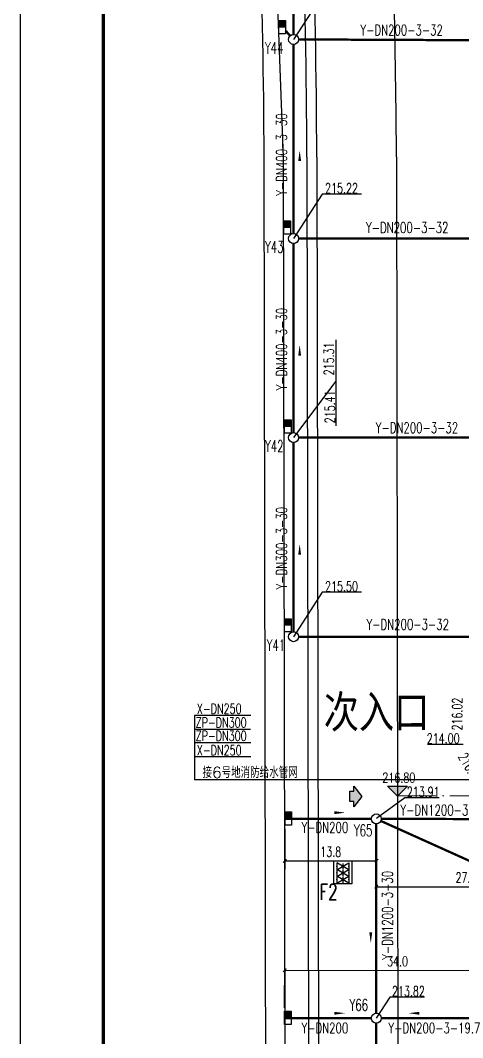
# Model space of a CAD drawing. Header units: metres. Extents: x 497246 to 997717, y 2998582 to 5998198.
# Drawn here: x 497485.1 to 497551.8, y 2999029.9 to 2999183.2 of the extents above; entities that cross this region are included whole.
import ezdxf
from ezdxf.enums import TextEntityAlignment as Align

# ---------------------------------------------------------------- set-up
doc = ezdxf.new("R2010")
doc.units = ezdxf.units.M
doc.header["$LTSCALE"] = 1000
doc.linetypes.add('DASHDOT', pattern=[1, 0.5, -0.25, 0, -0.25])
doc.linetypes.add('DOTE', pattern=[2.42, 2, -0.2, 0.02, -0.2])
doc.layers.get('0').update_dxf_attribs({"linetype": 'CONTINUOUS'})
doc.layers.get('Defpoints').update_dxf_attribs({"linetype": 'CONTINUOUS'})
for name, color, linetype in [('00侧分带', 3, 'CONTINUOUS'), ('DIM_ELEV', 3, 'CONTINUOUS'), ('EQUIP_消火栓', 7, 'CONTINUOUS'), ('PIPE-喷淋', 6, 'CONTINUOUS'), ('PIPE-消防', 1, 'CONTINUOUS'), ('PIPE-给水', 3, 'CONTINUOUS'), ('PIPE-雨水', 4, 'CONTINUOUS'), ('PUB_TEXT', 7, 'CONTINUOUS'), ('RD-中线', 1, 'DASHDOT'), ('RD-侧石线', 5, 'CONTINUOUS'), ('RD-红线', 7, 'CONTINUOUS'), ('TEXT_给水', 7, 'CONTINUOUS'), ('TEXT_雨水', 7, 'CONTINUOUS'), ('TWT_DIM', 3, 'CONTINUOUS'), ('TWT_雨水口', 4, 'CONTINUOUS'), ('VALVE_消防', 40, 'CONTINUOUS'), ('WELL_雨水', 4, 'CONTINUOUS'), ('z_图框', 7, 'CONTINUOUS'), ('名称', 3, 'CONTINUOUS'), ('雨水标注', 100, 'CONTINUOUS')]:
    doc.layers.add(name, color=color, linetype=linetype)
doc.layers.add('道路中线', color=1, linetype='DOTE', lineweight=13)
doc.styles.add('_TCH_DIM', font='SIMPLEX', dxfattribs={"bigfont": 'GBCBIG'})
doc.styles.add('_TCH_DIM_T3', font='SIMPLEX', dxfattribs={"width": 0.705882, "bigfont": 'GBCBIG'})
doc.styles.add('_TWT_WELL', font='SIMPLEX', dxfattribs={"width": 0.8, "height": 3.5, "bigfont": 'HZTXT'})
doc.styles.add('HZTXT', font='txt', dxfattribs={"width": 0.7, "bigfont": 'HZTXT'})
doc.styles.add('TG_LINETYPE', font='SIMPLEX', dxfattribs={"width": 0.8, "height": 3, "bigfont": 'HZTXT'})
doc.styles.add('宋体', font='SimSun.ttf')
doc.linetypes.add('TG_X', pattern='A,3,-0.3,["X",TG_LINETYPE,S=0.1,R=0,X=-0.23,Y=-0.15],0', length=3.3)
doc.linetypes.add('TG_Y', pattern='A,2,-0.3,["Y",TG_LINETYPE,S=0.1,R=0,X=-0.23,Y=-0.15],0', length=2.3)
doc.linetypes.add('TG_ZP', pattern='A,3,-0.6,["ZP",TG_LINETYPE,S=0.1,R=0,X=-0.6,Y=-0.2],0', length=3.6)
doc.dimstyles.new('_TWT_ARCH&&1', dxfattribs={"dimtxt": 1.4875, "dimasz": 0.5, "dimexe": 1.25, "dimexo": 1.5, "dimgap": 0.63125, "dimtad": 1, "dimdec": 1, "dimzin": 0, "dimdsep": 46, "dimtxsty": '_TCH_DIM_T3', "dimblk": 'ARCHTICK', "dimcen": 0.09, "dimclrt": 7, "dimazin": 2, "dimtfac": 1, "dimtdec": 1, "dimtix": 1, "dimtmove": 2, "dimatfit": 3, "dimfxl": 1, "dimtolj": 1, "dimtzin": 0, "dimarcsym": 0})

# ---------------------------------------------------------------- blocks, each defined once
blk = doc.blocks.new('$VALVE$00000296')
for points in [[(-125, 72), (-125, -72), (125, 72), (125, -72), (-125, 72)], [(0, 60), (0, -64)]]:
    blk.add_lwpolyline(points)
for p in [(-125, 0), (125, 0)]:
    blk.add_point(p)
blk = doc.blocks.new('_ArchTick')
at = {"color": 0, "linetype": 'ByBlock', "const_width": 0.4}
blk.add_lwpolyline([(-0.5, -0.5), (0.5, 0.5)], dxfattribs=at)
blk = doc.blocks.new('*D278')
at = {"layer": 'Defpoints', "color": 0, "transparency": 16777216}
for p in [(497524.94, 2999062.9), (497538.78, 2999062.92), (497538.78, 2999056.56)]:
    blk.add_point(p, dxfattribs=at)
at = {"layer": 'TWT_DIM', "color": 0, "lineweight": -2, "transparency": 16777216}
for p, q in [((497524.95, 2999061.4), (497524.95, 2999055.29)), ((497538.78, 2999061.42), (497538.79, 2999055.31)), ((497524.95, 2999056.54), (497538.78, 2999056.56))]:
    blk.add_line(p, q, dxfattribs=at)
at = {"layer": 'TWT_DIM', "color": 0, "lineweight": -2, "transparency": 16777216, "xscale": 0.5, "yscale": 0.5, "zscale": 0.5}
for p, rotation in [((497524.95, 2999056.54), 180.0713333639675), ((497538.78, 2999056.56), 0.07133336396744859)]:
    blk.add_blockref('_ArchTick', p, dxfattribs=dict(at, rotation=rotation))
at = {"layer": 'TWT_DIM', "color": 7, "transparency": 16777216, "insert": (497531.87, 2999057.93), "char_height": 1.488, "attachment_point": 5, "rotation": 0.0713, "style": '_TCH_DIM_T3'}
blk.add_mtext('\\A1;13.8', dxfattribs=at)
blk = doc.blocks.new('*D279')
at = {"layer": 'Defpoints', "color": 0, "transparency": 16777216}
for p in [(497558.94, 2999040.01), (497524.92, 2999032.9), (497558.93, 2999032.84)]:
    blk.add_point(p, dxfattribs=at)
at = {"layer": 'TWT_DIM', "color": 0, "lineweight": -2, "transparency": 16777216}
for p, q in [((497524.92, 2999034.4), (497524.94, 2999041.32)), ((497524.93, 2999040.07), (497558.94, 2999040.01)), ((497558.93, 2999034.34), (497558.94, 2999041.26))]:
    blk.add_line(p, q, dxfattribs=at)
at = {"layer": 'TWT_DIM', "color": 0, "lineweight": -2, "transparency": 16777216, "xscale": 0.5, "yscale": 0.5, "zscale": 0.5}
for p, rotation in [((497524.93, 2999040.07), 179.8951502973487), ((497558.94, 2999040.01), 359.8951502973487)]:
    blk.add_blockref('_ArchTick', p, dxfattribs=dict(at, rotation=rotation))
at = {"layer": 'TWT_DIM', "color": 7, "transparency": 16777216, "insert": (497541.94, 2999041.42), "char_height": 1.488, "attachment_point": 5, "rotation": 359.8952, "style": '_TCH_DIM_T3'}
blk.add_mtext('\\A1;34.0', dxfattribs=at)
blk = doc.blocks.new('*D500')
at = {"layer": 'Defpoints', "color": 0, "transparency": 16777216}
for p in [(497538.74, 2999062.88), (497565.77, 2999062.88), (497565.77, 2999052.66)]:
    blk.add_point(p, dxfattribs=at)
at = {"layer": 'TWT_DIM', "color": 0, "lineweight": -2, "transparency": 16777216}
for p, q in [((497538.74, 2999061.38), (497538.74, 2999051.41)), ((497565.77, 2999061.38), (497565.77, 2999051.41)), ((497538.74, 2999052.66), (497565.77, 2999052.66))]:
    blk.add_line(p, q, dxfattribs=at)
at = {"layer": 'TWT_DIM', "color": 0, "lineweight": -2, "transparency": 16777216, "xscale": 0.5, "yscale": 0.5, "zscale": 0.5, "rotation": 180}
blk.add_blockref('_ArchTick', (497538.74, 2999052.66), dxfattribs=at)
at = {"layer": 'TWT_DIM', "color": 0, "lineweight": -2, "transparency": 16777216, "xscale": 0.5, "yscale": 0.5, "zscale": 0.5}
blk.add_blockref('_ArchTick', (497565.77, 2999052.66), dxfattribs=at)
at = {"layer": 'TWT_DIM', "color": 7, "transparency": 16777216, "insert": (497552.26, 2999054.04), "char_height": 1.488, "attachment_point": 5, "style": '_TCH_DIM_T3'}
blk.add_mtext('\\A1;27.0', dxfattribs=at)
blk = doc.blocks.new('$TwtSys$00000187')
blk.add_circle((0, 0), 0.5)
blk = doc.blocks.new('$TwtSys$00000424')
for p, q in [((-500, 250), (500, 250)), ((-500, -250), (-500, 250)), ((0, -250), (0, 250)), ((500, 250), (500, -250)), ((500, -250), (-500, -250))]:
    blk.add_line(p, q)
blk.add_solid([(0, 250), (500, 250), (0, -250), (500, -250)])

msp = doc.modelspace()

# ---------------------------------------------------------------- hatches: boundary and pattern name
at = {"layer": 'DIM_ELEV'}
msp.add_hatch(color=0, dxfattribs=at).paths.add_polyline_path([(497541.94, 2999066.32), (497540.44, 2999067.82), (497543.44, 2999067.82)])
at = {"layer": '名称', "linetype": 'ByBlock', "ltscale": 10}
h = msp.add_hatch(dxfattribs=at)
h.set_pattern_fill('TRIDOTS', color=6, scale=0.025, angle=-196.4816, style=0)
h.set_pattern_definition([(48.33808945, (509543.312712, 2997658.697828), (0.024483935115, -0.00505340692), [0, -0.025])])
h.paths.add_polyline_path([(497534.75, 2999065.48), (497535.37, 2999065.48), (497535.37, 2999064.7), (497536.55, 2999066.27), (497535.37, 2999067.83), (497535.37, 2999067.05), (497534.75, 2999067.05)])

# ---------------------------------------------------------------- linework, layer by layer
at = {"layer": '00侧分带', "ltscale": 100}
for p, q in [((497528.27, 2999162.61), (497528.52, 2999020.3)), ((497529.77, 2999162.61), (497530.02, 2999020.3))]:
    msp.add_line(p, q, dxfattribs=at)
for radius, end in [(1012, 4.41528), (986.5, 4.41089), (988, 4.41116)]:
    msp.add_arc((496541.77, 2999160.85), radius, 0.10213, end, dxfattribs=at)
at = {"layer": 'DIM_ELEV', "color": 0}
for p, q in [((497541.94, 2999066.32), (497540.44, 2999067.82)), ((497540.44, 2999067.82), (497543.44, 2999067.82)), ((497541.94, 2999066.32), (497543.44, 2999067.82))]:
    msp.add_line(p, q, dxfattribs=at)
at = {"layer": 'PIPE-消防', "color": 70, "linetype": 'ByBlock'}
for p, q in [((497511.34, 2999078.47), (497511.34, 2999068.76)), ((497519.8, 2999076.35), (497511.34, 2999076.35)), ((497556.41, 2999068.76), (497511.34, 2999068.76))]:
    msp.add_line(p, q, dxfattribs=at)
at = {"layer": 'PIPE-消防', "color": 1, "linetype": 'ByBlock', "ltscale": 0.2}
msp.add_lwpolyline([(497532.36, 2999056.55), (497535.04, 2999056.55), (497535.04, 2999053.08), (497532.36, 2999053.08)], close=True, dxfattribs=at)
at = {"layer": 'PIPE-给水', "color": 70, "linetype": 'ByBlock'}
for p, q in [((497519.85, 2999078.47), (497511.34, 2999078.47)), ((497519.85, 2999074.36), (497511.34, 2999074.36)), ((497519.85, 2999072.21), (497511.34, 2999072.21))]:
    msp.add_line(p, q, dxfattribs=at)
at = {"layer": 'PIPE-雨水', "color": 0, "linetype": 'TG_Y', "ltscale": 0.005, "const_width": 0.35}
for points in [[(497526.27, 2999181.08), (497526.27, 2999209.55)], [(497525.06, 2999181.65), (497525.76, 2999180.88)], [(497526.27, 2999151.08), (497526.27, 2999179.58)], [(497527.02, 2999180.33), (497558.44, 2999180.19)], [(497525.81, 2999151.14), (497525.9, 2999150.98)], [(497527.02, 2999150.33), (497557.94, 2999150.31)], [(497526.27, 2999121.08), (497526.27, 2999149.58)], [(497526.27, 2999091.08), (497526.27, 2999119.58)], [(497527.02, 2999120.33), (497558.9, 2999120.33)], [(497527.02, 2999090.33), (497558.89, 2999090.33)], [(497524.94, 2999062.9), (497537.99, 2999062.88)], [(497539.49, 2999062.88), (497565.02, 2999062.84)], [(497538.74, 2999062.13), (497538.74, 2999033.59)], [(497558.21, 2999054.11), (497539.43, 2999062.57)], [(497525, 2999032.84), (497537.99, 2999032.84)], [(497538.74, 2999032.09), (497538.74, 2999003.59)], [(497539.49, 2999032.84), (497559, 2999032.84)]]:
    msp.add_lwpolyline(points, dxfattribs=at)
at = {"layer": 'PIPE-雨水', "color": 70, "linetype": 'ByBlock'}
for points in [[(497527.19, 2999159.14, 0, 0, 0), (497527.19, 2999163.62, 0, 0.432, 0), (497527.19, 2999162, 0, 0, 0)], [(497527.19, 2999129.81, 0, 0, 0), (497527.19, 2999134.3, 0, 0.432, 0), (497527.19, 2999132.68, 0, 0, 0)], [(497527.19, 2999099.81, 0, 0, 0), (497527.19, 2999104.3, 0, 0.432, 0), (497527.19, 2999102.68, 0, 0, 0)], [(497529.58, 2999063.82, 0, 0, 0), (497534.06, 2999063.82, 0, 0.432, 0), (497532.44, 2999063.82, 0, 0, 0)], [(497537.91, 2999048.64, 0, 0, 0), (497537.91, 2999044.15, 0, 0.432, 0), (497537.91, 2999045.77, 0, 0, 0)], [(497529.58, 2999033.59, 0, 0, 0), (497534.06, 2999033.6, 0, 0.432, 0), (497532.44, 2999033.59, 0, 0, 0)], [(497548.08, 2999033.59, 0, 0, 0), (497543.6, 2999033.6, 0, 0.432, 0), (497545.22, 2999033.59, 0, 0, 0)]]:
    msp.add_lwpolyline(points, format="xyseb", dxfattribs=at)
at = {"layer": 'RD-中线', "color": 6, "linetype": 'DASHDOT', "ltscale": 80}
msp.add_line((497541.77, 2999162.63), (497542.49, 2998755.1), dxfattribs=at)
msp.add_line((497541.77, 2999162.63), (497542.49, 2998755.1), dxfattribs=at)
msp.add_arc((496541.77, 2999160.85), 1000, 0.10213, 6.05496, dxfattribs=at)
at = {"layer": 'RD-侧石线', "color": 5, "ltscale": 0.1}
for p, q in [((497524.77, 2999162.6), (497522.13, 2999232.85)), ((497525.02, 2999020.29), (497524.77, 2999162.6))]:
    msp.add_line(p, q, dxfattribs=at)
at = {"layer": 'RD-红线', "ltscale": 0.1}
msp.add_lwpolyline([(497518.85, 2999236.02), (497519.12, 2999232.85, -0.017939), (497521.77, 2999162.6), (497522.02, 2999020.29), (497518.57, 2998990.28), (497518.69, 2998926.23), (497518.7, 2998921.37)], format="xyb", dxfattribs=at)
at = {"layer": 'z_图框'}
msp.add_lwpolyline([(497485.08, 2998867.69), (498079.58, 2998867.69), (498079.58, 2999288.19), (497485.08, 2999288.19)], close=True, dxfattribs=at)
at = {"layer": 'z_图框', "const_width": 0.5}
msp.add_lwpolyline([(497497.58, 2998872.69), (498074.58, 2998872.69), (498074.58, 2999283.19), (497497.58, 2999283.19)], close=True, dxfattribs=at)
at = {"layer": '名称', "color": 6, "linetype": 'ByBlock', "ltscale": 10}
msp.add_lwpolyline([(497535.37, 2999067.83), (497536.55, 2999066.27), (497535.37, 2999064.7), (497535.37, 2999065.48), (497534.75, 2999065.48), (497534.75, 2999067.05), (497535.37, 2999067.05)], close=True, dxfattribs=at)
at = {"layer": '道路中线', "ltscale": 0.005}
msp.add_line((497813.91, 2999066.33), (497541.94, 2999066.33), dxfattribs=at)
at = {"layer": '雨水标注', "color": 70}
for p, q in [((497530.6, 2999187.02), (497526.27, 2999180.33)), ((497530.6, 2999157.02), (497526.27, 2999150.33)), ((497536.49, 2999157.02), (497530.6, 2999157.02)), ((497532.63, 2999135.06), (497532.63, 2999128.86)), ((497532.63, 2999128.86), (497526.27, 2999120.33)), ((497532.63, 2999128.86), (497532.63, 2999122.09)), ((497530.6, 2999097.02), (497526.27, 2999090.33)), ((497536.49, 2999097.02), (497530.6, 2999097.02)), ((497551.83, 2999074.11), (497546.45, 2999074.11)), ((497543.02, 2999066.06), (497538.78, 2999062.92)), ((497548.24, 2999066.06), (497543.02, 2999066.06)), ((497540.77, 2999036.02), (497538.74, 2999032.84)), ((497546, 2999036.02), (497540.77, 2999036.02))]:
    msp.add_line(p, q, dxfattribs=at)

# ---------------------------------------------------------------- block references
at = {"layer": 'TWT_雨水口', "xscale": 0.002, "yscale": 0.002, "zscale": 0.002, "rotation": 90}
for p in [(497524.56, 2999182.19), (497525.31, 2999152.01), (497525.41, 2999122), (497525.41, 2999092.05), (497525.48, 2999062.93), (497525.42, 2999032.9)]:
    msp.add_blockref('$TwtSys$00000424', p, dxfattribs=at)
at = {"layer": 'VALVE_消防', "linetype": 'ByBlock', "xscale": 0.0072, "yscale": 0.0072, "zscale": 0.0072}
for p in [(497533.7, 2999055.73), (497533.7, 2999054.73), (497533.7, 2999053.73)]:
    msp.add_blockref('$VALVE$00000296', p, dxfattribs=at)
at = {"layer": 'WELL_雨水', "xscale": 1.5, "yscale": 1.5, "zscale": 1.5}
for p in [(497526.27, 2999180.33), (497526.27, 2999150.33), (497526.27, 2999120.33), (497526.27, 2999090.33), (497538.74, 2999062.88), (497538.74, 2999032.84)]:
    msp.add_blockref('$TwtSys$00000187', p, dxfattribs=at)

# ---------------------------------------------------------------- texts
at = {"layer": 'EQUIP_消火栓', "linetype": 'Continuous', "style": 'HZTXT', "width": 0.7}
msp.add_text('F2', height=2.4, dxfattribs=at).set_placement((497531.55, 2999051.86, 20.88), align=Align.MIDDLE)
at = {"layer": 'PIPE-喷淋', "linetype": 'TG_ZP', "ltscale": 800, "style": 'HZTXT', "width": 0.7}
for p in [(497515.35, 2999077.4, 10.5), (497515.35, 2999075.39, 10.5)]:
    msp.add_text('ZP-DN300', height=1.508, dxfattribs=at).set_placement(p, align=Align.MIDDLE)
at = {"layer": 'PIPE-消防', "linetype": 'TG_X', "ltscale": 700, "style": 'HZTXT', "width": 0.7}
for p in [(497515.06, 2999079.48), (497515.06, 2999073.22)]:
    msp.add_text('X-DN250', height=1.508, dxfattribs=at).set_placement(p, align=Align.MIDDLE)
at = {"layer": 'PIPE-雨水', "color": 70, "style": 'HZTXT', "width": 0.7}
for s, p in [('Y-DN200-3-32', (497542.56, 2999181.74, 20.88)), ('Y-DN200-3-32', (497543.4, 2999151.98, 20.88)), ('Y-DN200-3-32', (497544.87, 2999121.82, 20.88)), ('Y-DN200-3-32', (497543.48, 2999092.18, 20.88)), ('Y-DN1200-3-28.5', (497549.8, 2999064.2, 20.88)), ('Y-DN200', (497530.99, 2999061.59, 20.88)), ('Y-DN200', (497530.99, 2999031.37, 20.88)), ('Y-DN200-3-19.7', (497547.5, 2999031.37, 20.88))]:
    msp.add_text(s, height=1.6, dxfattribs=at).set_placement(p, align=Align.MIDDLE)
for s, p in [('Y-DN400-3-30', (497524.47, 2999162.99)), ('Y-DN400-3-30', (497524.47, 2999133.67)), ('Y-DN300-3-30', (497524.47, 2999103.67)), ('Y-DN1200-3-30', (497540.43, 2999048.35, 20.88))]:
    msp.add_text(s, height=1.6, rotation=90, dxfattribs=at).set_placement(p, align=Align.MIDDLE)
at = {"layer": 'PUB_TEXT', "color": 0, "style": '_TCH_DIM', "width": 0.705882}
msp.add_text('216.80', height=1.488, dxfattribs=at).set_placement((497539.66, 2999068.35))
at = {"layer": 'TEXT_给水', "style": '_TCH_DIM'}
msp.add_text('接6号地消防给水管网', height=1.688, dxfattribs=at).set_placement((497512.54, 2999069.04))
at = {"layer": 'TEXT_雨水', "style": '_TWT_WELL', "width": 0.64}
for s, p in [('Y44', (497521.96, 2999178.18)), ('Y43', (497521.98, 2999148.18)), ('Y42', (497521.98, 2999118.18)), ('Y41', (497522.22, 2999088.18)), ('Y65', (497535.37, 2999060.26)), ('Y66', (497534.71, 2999033.96))]:
    msp.add_text(s, height=1.75, dxfattribs=at).set_placement(p)
at = {"layer": '名称', "color": 3, "style": '宋体', "width": 0.8}
msp.add_text('次入口', height=4.86, rotation=0.0214, dxfattribs=at).set_placement((497530.82, 2999076.59))
at = {"layer": '雨水标注', "color": 70, "style": 'HZTXT', "width": 0.7}
for s, p in [('215.22', (497533.5, 2999157.91, 20.88)), ('215.50', (497533.5, 2999097.91, 20.88)), ('214.00', (497548.83, 2999075, 20.88)), ('213.91', (497545.82, 2999066.95, 20.88)), ('213.82', (497543.58, 2999036.91, 20.88))]:
    msp.add_text(s, height=1.5, dxfattribs=at).set_placement(p, align=Align.MIDDLE)
for s, rotation, p in [('215.31', 90, (497531.6, 2999132.18, 20.88)), ('215.41', 90, (497531.75, 2999124.96, 20.88)), ('216.02', 90, (497550.94, 2999078.68, 20.88)), ('216.51', 299.854, (497552.91, 2999070.52, 20.88))]:
    msp.add_text(s, height=1.5, rotation=rotation, dxfattribs=at).set_placement(p, align=Align.MIDDLE)

# ---------------------------------------------------------------- dimensions: what is measured, and where the dimension line sits
at = {"layer": 'TWT_DIM', "color": 6}
for p1, p2, distance, picture, middle in [((497524.94, 2999062.9), (497538.78, 2999062.92), -6.36, '*D278', (497531.87, 2999057.93)), ((497524.92, 2999032.9), (497558.93, 2999032.84), 7.17, '*D279', (497541.94, 2999041.42))]:
    dim = msp.add_aligned_dim(p1=p1, p2=p2, distance=distance, dimstyle='_TWT_ARCH&&1', dxfattribs=at)
    dim.commit()
    dim.dimension.update_dxf_attribs({"geometry": picture, "text_midpoint": middle})
at = {"layer": 'TWT_DIM', "color": 0}
dim = msp.add_aligned_dim(p1=(497538.74, 2999062.88), p2=(497565.77, 2999062.88), distance=-10.21, dimstyle='_TWT_ARCH&&1', dxfattribs=at)
dim.commit()
dim.dimension.update_dxf_attribs({"geometry": '*D500', "text_midpoint": (497552.26, 2999054.04)})

doc.saveas('drawing.dxf')
